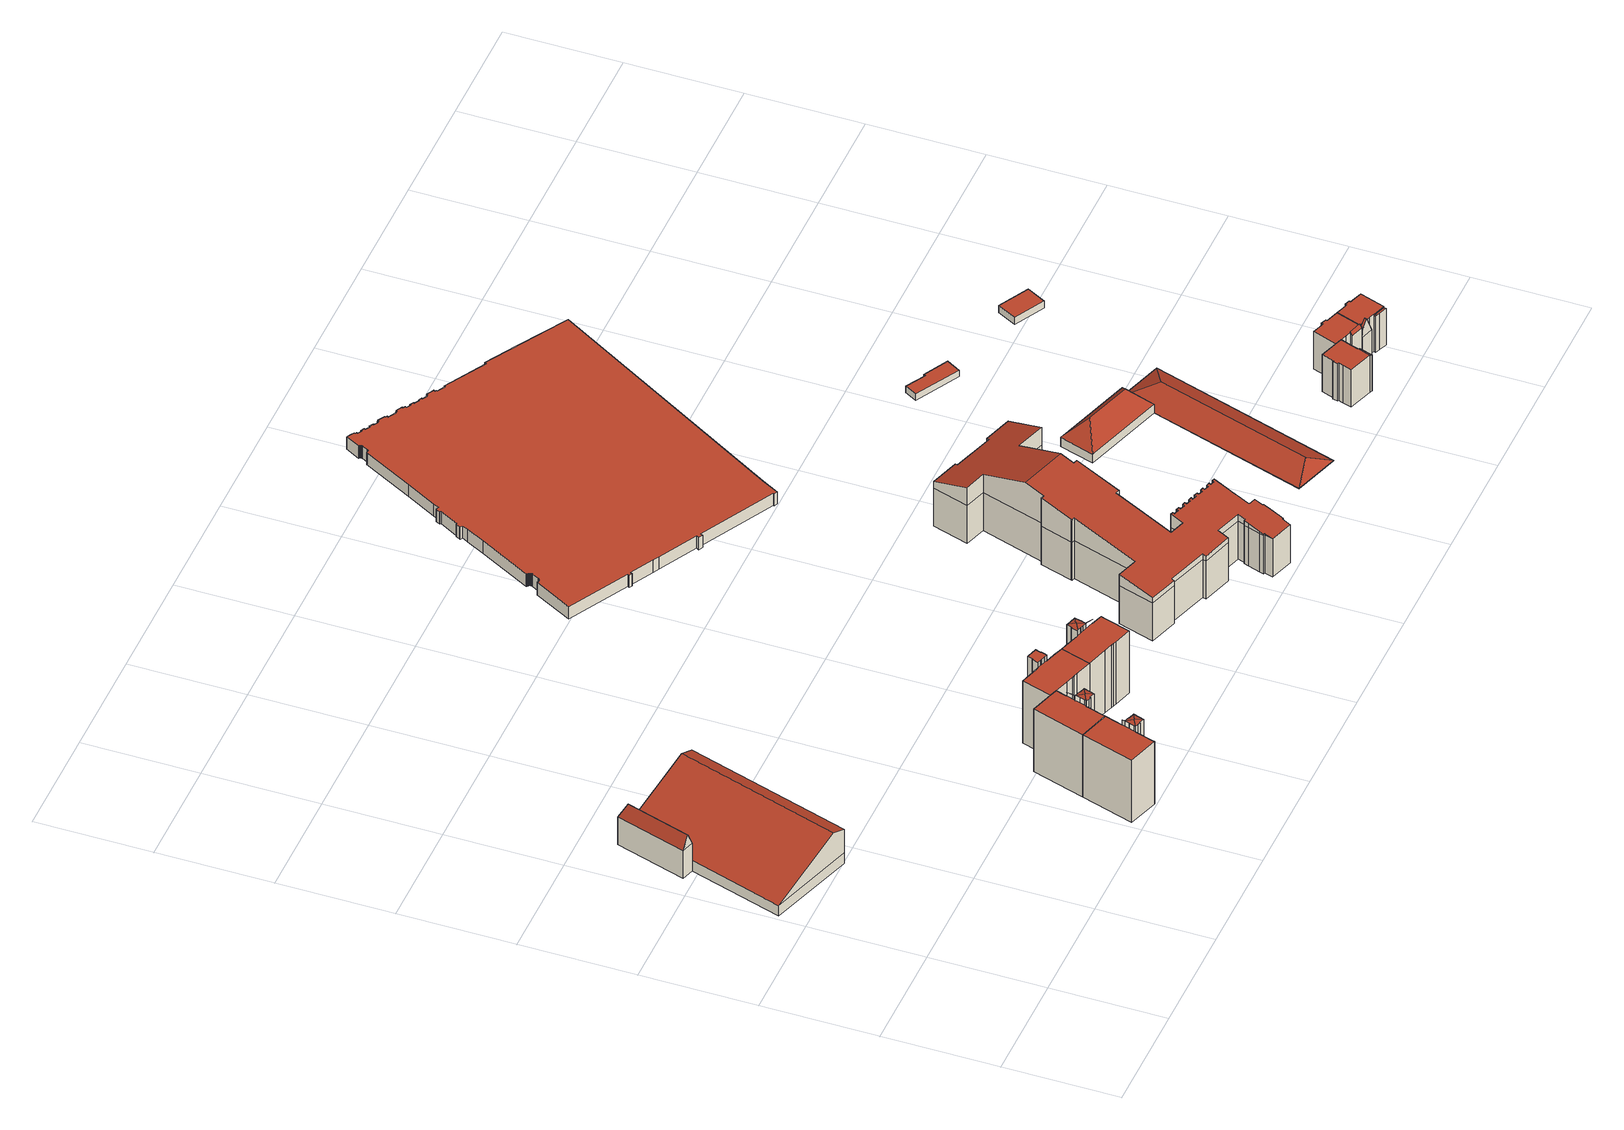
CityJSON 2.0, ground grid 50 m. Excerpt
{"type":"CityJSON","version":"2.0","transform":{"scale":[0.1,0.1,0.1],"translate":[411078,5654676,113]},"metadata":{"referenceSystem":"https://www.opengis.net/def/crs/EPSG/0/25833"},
"CityObjects":{
"building1":{"type":"Building","attributes":{"Gemeindeschluessel":14612000,"Geometrietyp2DReferenz":"3000","function":"31001_2000","roofType":"9999"},"children":["building1-1","building1-2"]},
"building1-1":{"type":"BuildingPart","attributes":{"Dachtyp_tdc":"tdcGableRoof","Dachneigung":22.84,"QualitaetDacherkennung":2,"Geometrietyp2DReferenz":"3000","measuredHeight":19.57,"roofType":"3100"},"parents":["building1"],"geometry":[{"type":"MultiSurface","lod":"2","boundaries":[[[0,1,2,3]],[[1,4,5,2]],[[6,7,8,9]],[[7,0,3,8]],[[10,11,12,13]],[[6,4,1,13,12]],[[7,11,10,0]],[[6,12,11,7]],[[0,10,13,1]],[[3,2,5,9,8]]],"semantics":{"surfaces":[{"type":"WallSurface"},{"type":"RoofSurface"},{"type":"GroundSurface"}],"values":[0,0,0,0,1,1,0,0,0,2]}}]},
"building1-2":{"type":"BuildingPart","attributes":{"Dachtyp_tdc":"tdcFreeFormRoof","Dachneigung":65.31,"QualitaetDacherkennung":4,"Geometrietyp2DReferenz":"3000","measuredHeight":20.06,"roofType":"5000"},"parents":["building1"],"geometry":[{"type":"MultiSurface","lod":"2","boundaries":[[[14,15,16,5,4]],[[15,17,18,16]],[[17,19,6,9,18]],[[20,19,17]],[[21,20,17,15]],[[21,15,14]],[[20,21,14,19]],[[5,16,18,9]]],"semantics":{"surfaces":[{"type":"WallSurface"},{"type":"RoofSurface"},{"type":"GroundSurface"}],"values":[0,0,0,1,1,0,1,2]}}]},
"building2":{"type":"Building","attributes":{"Gemeindeschluessel":14612000,"Geometrietyp2DReferenz":"3000","function":"31001_9998","roofType":"9999"},"children":["building2-1","building2-2"]},
"building2-1":{"type":"BuildingPart","attributes":{"Dachtyp_tdc":"tdcPolyFlatRoof","Dachneigung":0,"QualitaetDacherkennung":68,"Geometrietyp2DReferenz":"3000","measuredHeight":31.64,"roofType":"1000"},"parents":["building2"],"geometry":[{"type":"MultiSurface","lod":"2","boundaries":[[[22,23,24,25]],[[23,26,27,24]],[[28,29,30,31]],[[29,32,33,30]],[[32,34,35,33]],[[34,22,25,35]],[[34,32,29,28,36,26,23,22]],[[25,24,27,37,31,30,33,35]]],"semantics":{"surfaces":[{"type":"WallSurface"},{"type":"RoofSurface"},{"type":"GroundSurface"}],"values":[0,0,0,0,0,0,1,2]}}]},
"building2-2":{"type":"BuildingPart","attributes":{"Dachtyp_tdc":"tdcFreeFormRoof","Dachneigung":11.24,"QualitaetDacherkennung":19,"Geometrietyp2DReferenz":"3000","measuredHeight":34.91,"roofType":"5000"},"parents":["building2"],"geometry":[{"type":"MultiSurface","lod":"2","boundaries":[[[38,39,40,41]],[[42,38,41,43]],[[39,44,45,40]],[[44,46,47,45]],[[46,48,49,47]],[[48,50,51,49]],[[50,52,28,31,51]],[[52,50,48,46,44,53,54]],[[55,56,57,27,26]],[[56,42,43,57]],[[58,52,54]],[[44,39,53]],[[39,38,42,56,55,58,54,53]],[[43,41,40,45,47,49,51,31,37,27,57]]],"semantics":{"surfaces":[{"type":"WallSurface"},{"type":"RoofSurface"},{"type":"GroundSurface"}],"values":[0,0,0,0,0,0,0,1,0,0,1,1,1,2]}}]},
"building3":{"type":"Building","attributes":{"Gemeindeschluessel":14612000,"Geometrietyp2DReferenz":"3000","function":"31001_9998","roofType":"9999"},"children":["building3-1","building3-2"]},
"building3-1":{"type":"BuildingPart","attributes":{"Dachtyp_tdc":"tdcFreeFormRoof","Dachneigung":11.67,"QualitaetDacherkennung":17,"Geometrietyp2DReferenz":"3000","measuredHeight":34.88,"roofType":"5000"},"parents":["building3"],"geometry":[{"type":"MultiSurface","lod":"2","boundaries":[[[59,60,61,62,63,64,65,66]],[[64,67,65]],[[67,68,69,70,71,70,72,66,65]],[[73,74,75,76,77,78,79,80,81,82,83,84,83]],[[69,68,74,73]],[[68,67,75,74]],[[67,64,76,75]],[[64,63,77,76]],[[63,62,78,77]],[[62,61,79,78]],[[61,60,80,79]],[[60,59,85,81,80]],[[70,69,73,83]],[[72,59,66]]],"semantics":{"surfaces":[{"type":"RoofSurface"},{"type":"GroundSurface"},{"type":"WallSurface"}],"values":[0,0,0,1,2,2,2,2,2,2,2,2,2,0]}}]},
"building3-2":{"type":"BuildingPart","attributes":{"Dachtyp_tdc":"tdcPolyFlatRoof","Dachneigung":0,"QualitaetDacherkennung":62,"Geometrietyp2DReferenz":"3000","measuredHeight":31.57,"roofType":"1000"},"parents":["building3"],"geometry":[{"type":"MultiSurface","lod":"2","boundaries":[[[86,87,88,89]],[[87,90,91,88]],[[90,92,84,91]],[[93,94,95,80]],[[94,23,24,95]],[[23,22,25,24]],[[22,86,89,25]],[[22,23,94,93,85,96,97,92,90,87,86]],[[89,88,91,84,83,82,81,80,95,24,25]]],"semantics":{"surfaces":[{"type":"WallSurface"},{"type":"RoofSurface"},{"type":"GroundSurface"}],"values":[0,0,0,0,0,0,0,1,2]}}]},
"building4":{"type":"Building","attributes":{"Gemeindeschluessel":14612000,"Geometrietyp2DReferenz":"3000","function":"31001_9998","roofType":"9999"},"children":["building4-1","building4-2"]},
"building4-1":{"type":"BuildingPart","attributes":{"Dachtyp_tdc":"tdcPolyFlatRoof","Dachneigung":0,"QualitaetDacherkennung":53,"Geometrietyp2DReferenz":"3000","measuredHeight":31.64,"roofType":"1000"},"parents":["building4"],"geometry":[{"type":"MultiSurface","lod":"2","boundaries":[[[98,99,100,101]],[[99,102,103,100]],[[102,104,105,103]],[[104,106,107,105]],[[106,108,109,107]],[[110,111,112,113]],[[111,114,115,112]],[[114,116,117,115]],[[116,118,119,117]],[[118,120,121,119]],[[120,122,123,121]],[[122,98,101,123]],[[122,120,118,116,114,111,110,108,106,104,102,99,98]],[[101,100,103,105,107,109,113,112,115,117,119,121,123]]],"semantics":{"surfaces":[{"type":"WallSurface"},{"type":"RoofSurface"},{"type":"GroundSurface"}],"values":[0,0,0,0,0,0,0,0,0,0,0,0,1,2]}}]},
"building4-2":{"type":"BuildingPart","attributes":{"Dachtyp_tdc":"tdcPolyFlatRoof","Dachneigung":0,"QualitaetDacherkennung":30,"Geometrietyp2DReferenz":"3000","measuredHeight":34.64,"roofType":"1000"},"parents":["building4"],"geometry":[{"type":"MultiSurface","lod":"2","boundaries":[[[124,125,126,109,108]],[[125,127,128,126]],[[127,129,130,128]],[[129,131,132,130]],[[131,133,134,132]],[[133,135,136,134]],[[137,138,139,140]],[[138,141,110,113,139]],[[141,138,137,135,133,131,129,127,125,124]],[[109,126,128,130,132,134,136,140,139,113]],[[135,137,140,136]]],"semantics":{"surfaces":[{"type":"WallSurface"},{"type":"RoofSurface"},{"type":"GroundSurface"}],"values":[0,0,0,0,0,0,0,0,1,2,0]}}]},
"building5":{"type":"Building","attributes":{"Gemeindeschluessel":14612000,"Geometrietyp2DReferenz":"3000","function":"31001_9998","roofType":"9999"},"children":["building5-1","building5-2"]},
"building5-1":{"type":"BuildingPart","attributes":{"Dachtyp_tdc":"tdcFreeFormRoof","Dachneigung":11.95,"QualitaetDacherkennung":26,"Geometrietyp2DReferenz":"3000","measuredHeight":35.01,"roofType":"5000"},"parents":["building5"],"geometry":[{"type":"MultiSurface","lod":"2","boundaries":[[[142,143,144,145]],[[146,147,148]],[[149,150,151,152,153]],[[150,154,155,151]],[[154,156,157,155]],[[156,158,159,157]],[[158,160,161,159]],[[160,162,163,161]],[[162,164,165,163]],[[164,142,145,165]],[[160,158,156,166]],[[156,154,150,149,167,168,166]],[[167,169,168]],[[169,170,146,143,142,164,162,160,166,168]],[[145,144,148,171,172,173,152,151,155,157,159,161,163,165]]],"semantics":{"surfaces":[{"type":"WallSurface"},{"type":"RoofSurface"},{"type":"GroundSurface"}],"values":[0,0,0,0,0,0,0,0,0,0,1,1,1,1,2]}}]},
"building5-2":{"type":"BuildingPart","attributes":{"Dachtyp_tdc":"tdcPolyFlatRoof","Dachneigung":0,"QualitaetDacherkennung":48,"Geometrietyp2DReferenz":"3000","measuredHeight":31.64,"roofType":"1000"},"parents":["building5"],"geometry":[{"type":"MultiSurface","lod":"2","boundaries":[[[114,174,175,115]],[[174,153,152,175]],[[147,176,177,148]],[[176,178,179,177]],[[178,180,181,179]],[[180,182,183,181]],[[182,184,185,183]],[[184,186,187,185]],[[186,188,189,187]],[[188,116,117,189]],[[116,114,115,117]],[[116,188,186,184,182,180,178,176,147,190,191,192,153,174,114]],[[115,175,152,173,172,171,148,177,179,181,183,185,187,189,117]]],"semantics":{"surfaces":[{"type":"WallSurface"},{"type":"RoofSurface"},{"type":"GroundSurface"}],"values":[0,0,0,0,0,0,0,0,0,0,0,1,2]}}]},
"building6":{"type":"Building","attributes":{"name":"Hochschule für Technik und Wirtschaft Dresden","Dachtyp_tdc":"tdcFreeFormRoof","Gemeindeschluessel":14612000,"Dachneigung":10.9,"QualitaetDacherkennung":4,"Geometrietyp2DReferenz":"3000","measuredHeight":35.47,"function":"31001_3023","roofType":"5000"},"geometry":[{"type":"Solid","lod":"2","boundaries":[[[[193,194,195,196]],[[196,195,197,198]],[[198,197,199,200]],[[200,199,201,202,203]],[[204,205,206,207]],[[208,209,210,205,204]],[[207,206,211,212]],[[212,211,213,214]],[[214,213,215,216]],[[216,215,217,218]],[[218,217,219,220]],[[221,222,223,224]],[[224,223,225,226]],[[226,225,227,228]],[[228,227,229,230]],[[230,229,231,232]],[[220,219,233,234]],[[234,233,235,236]],[[236,235,222,221]],[[232,231,237,238]],[[238,237,239,240]],[[240,239,241,242]],[[242,241,243,244]],[[244,243,245,246]],[[246,245,247,248]],[[248,247,249,250]],[[250,249,251,252]],[[252,251,253,254]],[[254,253,255,256]],[[256,255,257,258]],[[258,257,259,260]],[[260,259,261,262]],[[262,261,263,264]],[[264,263,265,266]],[[266,265,267,268]],[[268,267,269,270]],[[270,269,271,272]],[[272,271,273,274]],[[274,273,275,276]],[[276,275,277,278]],[[278,277,279,280]],[[280,279,281,282]],[[282,281,283,284]],[[284,283,285,286]],[[286,285,287,288]],[[289,290,209,208]],[[291,292,290,289]],[[203,202,293,294]],[[294,293,295,296]],[[296,295,297,298]],[[298,297,299,300]],[[300,299,301,302]],[[302,301,303,304]],[[304,303,292,291]],[[305,306,307,308,309,310,311,312,313,314,315,316,317,318,319,320,321,322,323,324,325,326,327,328,329,330,331,332,333,334,335,336,337,338,339,340,341,342,343,344,345,346,347,348,349,350,351,352,353,354,355,356,357,358,359,360,361,362,363,364,365,366,367,368,369,370,371,372,373,374,375,376,377,378,379,380,381,382,383,384,385,386]],[[218,220,342,341]],[[220,234,343,342]],[[234,236,344,343]],[[236,221,345,344]],[[221,224,346,345]],[[224,226,347,346]],[[226,228,348,347]],[[228,230,349,348]],[[230,232,350,349]],[[232,238,351,350]],[[260,262,363,362]],[[262,264,364,363]],[[264,266,365,364]],[[266,268,366,365]],[[268,270,367,366]],[[270,272,368,367]],[[272,274,369,368]],[[274,276,370,369]],[[276,278,371,370]],[[278,280,372,371]],[[280,282,373,372]],[[282,284,374,373]],[[284,286,375,374]],[[286,288,376,375]],[[238,240,352,351]],[[240,242,353,352]],[[242,244,354,353]],[[244,246,355,354]],[[246,248,356,355]],[[248,250,357,356]],[[250,252,358,357]],[[252,254,359,358]],[[254,256,360,359]],[[256,258,361,360]],[[258,260,362,361]],[[288,387,377,376]],[[387,388,378,377]],[[388,389,379,378]],[[389,390,380,379]],[[390,391,381,380]],[[391,392,382,381]],[[392,393,383,382]],[[393,394,384,383]],[[394,395,385,384]],[[396,397,305,386]],[[292,303,301,299,297,295,293,202,201,210,209,290]],[[287,285,283,281,279,277,275,273,271,269,267,265,263,261,259,257,255,253,251,249,247,245,243,241,239,237,231,229,227,225,223,222,235,233,219,217,215,213,211,206,205,210,201,199,197,195,194,398,399,400,401,402,403,404,405,406,407,408,409,410,411,412,413,414,396,395,415,416,417,418,419,420,421,422]],[[288,287,422,387]],[[387,422,421,388]],[[388,421,420,389]],[[389,420,419,390]],[[390,419,418,391]],[[391,418,417,392]],[[392,417,416,393]],[[393,416,415,394]],[[394,415,395]],[[396,414,397]],[[397,414,413,423]],[[423,413,412,424]],[[424,412,411,425]],[[425,411,410,426]],[[426,410,409,427]],[[427,409,408,428]],[[428,408,407,429]],[[429,407,406,430]],[[430,406,405,431]],[[431,405,404,432]],[[432,404,403,433]],[[433,403,402,434]],[[434,402,401,435]],[[435,401,400,436]],[[436,400,399,437]],[[437,399,398,438]],[[438,398,194,193]],[[395,396,386,385]],[[397,423,306,305]],[[423,424,307,306]],[[424,425,308,307]],[[425,426,309,308]],[[426,427,310,309]],[[427,428,311,310]],[[428,429,312,311]],[[429,430,313,312]],[[430,431,314,313]],[[431,432,315,314]],[[432,433,316,315]],[[433,434,317,316]],[[434,435,318,317]],[[435,436,319,318]],[[436,437,320,319]],[[437,438,321,320]],[[438,193,322,321]],[[193,196,323,322]],[[196,198,324,323]],[[198,200,325,324]],[[200,203,326,325]],[[203,294,327,326]],[[294,296,328,327]],[[296,298,329,328]],[[298,300,330,329]],[[300,302,331,330]],[[302,304,332,331]],[[304,291,333,332]],[[291,289,334,333]],[[289,208,335,334]],[[208,204,336,335]],[[204,207,337,336]],[[207,212,338,337]],[[212,214,339,338]],[[214,216,340,339]],[[216,218,341,340]]]],"semantics":{"surfaces":[{"type":"WallSurface"},{"type":"GroundSurface"},{"type":"RoofSurface"}],"values":[[0,0,0,0,0,0,0,0,0,0,0,0,0,0,0,0,0,0,0,0,0,0,0,0,0,0,0,0,0,0,0,0,0,0,0,0,0,0,0,0,0,0,0,0,0,0,0,0,0,0,0,0,0,0,1,0,0,0,0,0,0,0,0,0,0,0,0,0,0,0,0,0,0,0,0,0,0,0,0,0,0,0,0,0,0,0,0,0,0,0,0,0,0,0,0,0,0,0,0,0,2,2,0,0,0,0,0,0,0,0,0,0,0,0,0,0,0,0,0,0,0,0,0,0,0,0,0,0,0,0,0,0,0,0,0,0,0,0,0,0,0,0,0,0,0,0,0,0,0,0,0,0,0,0,0,0,0,0,0,0,0,0,0,0,0,0]]}}]},
"building7":{"type":"Building","attributes":{"Dachtyp_tdc":"tdcPolyFlatRoof","Gemeindeschluessel":14612000,"Dachneigung":0,"QualitaetDacherkennung":48,"Geometrietyp2DReferenz":"3000","measuredHeight":6.25,"function":"31001_9998","roofType":"1000"},"geometry":[{"type":"Solid","lod":"2","boundaries":[[[[439,440,441,442]],[[440,443,444,441]],[[443,445,446,444]],[[445,447,448,446]],[[447,449,450,448]],[[449,451,452,450]],[[451,453,454,452]],[[453,455,456,454]],[[455,457,458,456]],[[457,459,460,458]],[[459,461,462,460]],[[461,463,464,462]],[[463,465,466,464]],[[465,467,468,466]],[[467,469,470,468]],[[469,471,472,470]],[[471,473,474,472]],[[473,475,476,474]],[[475,477,478,476]],[[477,479,480,478]],[[479,481,482,480]],[[481,483,484,482]],[[483,485,486,484]],[[485,487,488,486]],[[487,489,490,488]],[[489,491,492,490]],[[491,493,494,492]],[[493,495,496,494]],[[495,497,498,496]],[[497,499,500,498]],[[501,502,503,504]],[[502,505,506,503]],[[505,507,508,506]],[[507,509,510,508]],[[509,511,512,510]],[[511,513,514,512]],[[513,515,516,514]],[[515,517,518,516]],[[517,519,520,518]],[[519,521,522,520]],[[521,523,524,522]],[[523,525,526,524]],[[525,527,528,526]],[[527,529,530,528]],[[529,531,532,530]],[[531,533,534,532]],[[533,535,536,534]],[[535,537,538,536]],[[537,539,540,538]],[[539,541,542,540]],[[541,543,544,542]],[[543,545,546,544]],[[545,547,548,546]],[[547,549,550,548]],[[549,551,552,550]],[[551,553,554,552]],[[553,555,556,554]],[[555,557,558,556]],[[557,559,560,558]],[[559,561,562,560]],[[561,563,564,562]],[[563,565,566,564]],[[565,567,568,566]],[[567,569,570,568]],[[569,571,572,570]],[[571,573,574,572]],[[573,575,576,574]],[[575,577,578,576]],[[577,579,580,578]],[[579,581,582,580]],[[581,583,584,582]],[[583,585,586,584]],[[587,588,589,590]],[[588,591,592,589]],[[591,593,594,592]],[[593,595,596,594]],[[595,597,598,596]],[[597,599,600,598]],[[599,601,602,600]],[[601,603,604,602]],[[603,605,606,604]],[[605,607,608,606]],[[607,609,610,608]],[[609,611,612,610]],[[611,613,614,612]],[[613,615,616,614]],[[615,617,618,616]],[[617,619,620,618]],[[619,621,622,620]],[[621,623,624,622]],[[623,625,626,624]],[[625,627,628,626]],[[627,629,630,628]],[[629,631,632,630]],[[631,633,634,632]],[[633,635,636,634]],[[635,637,638,636]],[[637,639,640,638]],[[639,641,642,640]],[[641,643,644,642]],[[643,645,646,644]],[[645,647,648,646]],[[647,649,650,648]],[[649,651,652,650]],[[651,653,654,652]],[[653,655,656,654]],[[655,657,658,656]],[[657,659,660,658]],[[659,501,504,660]],[[499,661,662,500]],[[661,663,664,662]],[[663,665,666,664]],[[665,587,590,666]],[[667,668,669,670]],[[668,671,672,669]],[[671,673,674,672]],[[673,675,676,674]],[[675,677,678,676]],[[677,679,680,678]],[[679,681,682,680]],[[681,683,684,682]],[[683,685,686,684]],[[685,687,688,686]],[[687,689,690,688]],[[689,691,692,690]],[[691,693,694,692]],[[693,695,696,694]],[[695,697,698,696]],[[697,699,700,698]],[[699,701,702,700]],[[701,703,704,702]],[[703,705,706,704]],[[705,707,708,706]],[[707,709,710,708]],[[709,711,712,710]],[[711,713,714,712]],[[713,715,716,714]],[[715,439,442,716]],[[715,713,711,709,707,705,703,701,699,697,695,693,691,689,687,685,683,681,679,677,675,673,671,668,667,717,718,719,720,721,722,723,724,725,726,727,728,729,730,731,732,733,734,735,736,737,738,739,740,741,742,743,744,745,746,747,748,749,750,751,752,753,754,585,583,581,579,577,575,573,571,569,567,565,563,561,559,557,555,553,551,549,547,545,543,541,539,537,535,533,531,529,527,525,523,521,519,517,515,513,511,509,507,505,502,501,659,657,655,653,651,649,647,645,643,641,639,637,635,633,631,629,627,625,623,621,619,617,615,613,611,609,607,605,603,601,599,597,595,593,591,588,587,665,663,661,499,497,495,493,491,489,487,485,483,481,479,477,475,473,471,469,467,465,463,461,459,457,455,453,451,449,447,445,443,440,439]],[[442,441,444,446,448,450,452,454,456,458,460,462,464,466,468,470,472,474,476,478,480,482,484,486,488,490,492,494,496,498,500,662,664,666,590,589,592,594,596,598,600,602,604,606,608,610,612,614,616,618,620,622,624,626,628,630,632,634,636,638,640,642,644,646,648,650,652,654,656,658,660,504,503,506,508,510,512,514,516,518,520,522,524,526,528,530,532,534,536,538,540,542,544,546,548,550,552,554,556,558,560,562,564,566,568,570,572,574,576,578,580,582,584,586,755,756,757,758,759,760,761,762,763,764,765,766,767,768,769,770,771,772,773,774,775,776,777,778,779,780,781,782,783,784,785,786,787,788,789,790,791,792,670,669,672,674,676,678,680,682,684,686,688,690,692,694,696,698,700,702,704,706,708,710,712,714,716]],[[585,754,755,586]],[[754,753,756,755]],[[753,752,757,756]],[[752,751,758,757]],[[751,750,759,758]],[[750,749,760,759]],[[749,748,761,760]],[[748,747,762,761]],[[747,746,763,762]],[[746,745,764,763]],[[745,744,765,764]],[[744,743,766,765]],[[743,742,767,766]],[[742,741,768,767]],[[741,740,769,768]],[[740,739,770,769]],[[739,738,771,770]],[[738,737,772,771]],[[737,736,773,772]],[[736,735,774,773]],[[735,734,775,774]],[[734,733,776,775]],[[733,732,777,776]],[[732,731,778,777]],[[731,730,779,778]],[[730,729,780,779]],[[729,728,781,780]],[[727,726,783,782]],[[726,725,784,783]],[[725,724,785,784]],[[724,723,786,785]],[[723,722,787,786]],[[722,721,788,787]],[[721,720,789,788]],[[720,719,790,789]],[[719,718,791,790]],[[718,717,792,791]],[[717,667,670,792]],[[728,727,782,781]]]],"semantics":{"surfaces":[{"type":"WallSurface"},{"type":"RoofSurface"},{"type":"GroundSurface"}],"values":[[0,0,0,0,0,0,0,0,0,0,0,0,0,0,0,0,0,0,0,0,0,0,0,0,0,0,0,0,0,0,0,0,0,0,0,0,0,0,0,0,0,0,0,0,0,0,0,0,0,0,0,0,0,0,0,0,0,0,0,0,0,0,0,0,0,0,0,0,0,0,0,0,0,0,0,0,0,0,0,0,0,0,0,0,0,0,0,0,0,0,0,0,0,0,0,0,0,0,0,0,0,0,0,0,0,0,0,0,0,0,0,0,0,0,0,0,0,0,0,0,0,0,0,0,0,0,0,0,0,0,0,0,0,0,0,0,0,0,1,2,0,0,0,0,0,0,0,0,0,0,0,0,0,0,0,0,0,0,0,0,0,0,0,0,0,0,0,0,0,0,0,0,0,0,0,0,0,0,0]]}}]},
"building8":{"type":"Building","attributes":{"name":"Hochschule für Technik und Wirtschaft Dresden","Gemeindeschluessel":14612000,"Geometrietyp2DReferenz":"3000","function":"31001_3023","roofType":"9999"},"children":["building8-1","building8-2"]},
"building8-1":{"type":"BuildingPart","attributes":{"Dachtyp_tdc":"tdcFreeFormRoof","Dachneigung":48.19,"QualitaetDacherkennung":2,"Geometrietyp2DReferenz":"3000","measuredHeight":13.25,"roofType":"5000"},"parents":["building8"],"geometry":[{"type":"MultiSurface","lod":"2","boundaries":[[[793,794,795,796]],[[793,796,797]],[[794,793,797,798]],[[794,798,795]],[[799,800,801,802]],[[796,795,803,802,801]],[[798,797,800,799,804]],[[797,796,801,800]]],"semantics":{"surfaces":[{"type":"RoofSurface"},{"type":"GroundSurface"},{"type":"WallSurface"}],"values":[0,0,0,0,1,2,2,2]}}]},
"building8-2":{"type":"BuildingPart","attributes":{"Dachtyp_tdc":"tdcFreeFormRoof","Dachneigung":28.65,"QualitaetDacherkennung":5,"Geometrietyp2DReferenz":"3000","measuredHeight":5.97,"roofType":"5000"},"parents":["building8"],"geometry":[{"type":"MultiSurface","lod":"2","boundaries":[[[805,806,807,808]],[[806,804,799,807]],[[803,809,810,802]],[[809,805,808,810]],[[811,812,803,804,806]],[[811,806,805]],[[812,811,805,809]],[[812,809,803]],[[808,807,799,802,810]]],"semantics":{"surfaces":[{"type":"WallSurface"},{"type":"RoofSurface"},{"type":"GroundSurface"}],"values":[0,0,0,0,1,1,1,1,2]}}]},
"building9":{"type":"Building","attributes":{"Dachtyp_tdc":"tdcPolyFlatRoof","Gemeindeschluessel":14612000,"Dachneigung":0,"QualitaetDacherkennung":86,"Geometrietyp2DReferenz":"3000","measuredHeight":3.23,"function":"31001_2000","roofType":"1000"},"geometry":[{"type":"Solid","lod":"2","boundaries":[[[[813,814,815,816]],[[814,817,818,815]],[[817,819,820,818]],[[819,821,822,820]],[[821,823,824,822]],[[823,813,816,824]],[[823,821,819,817,814,813]],[[816,815,818,820,822,824]]]],"semantics":{"surfaces":[{"type":"WallSurface"},{"type":"RoofSurface"},{"type":"GroundSurface"}],"values":[[0,0,0,0,0,0,1,2]]}}]},
"building10":{"type":"Building","attributes":{"Gemeindeschluessel":14612000,"Geometrietyp2DReferenz":"3000","function":"31001_9998","roofType":"9999"},"children":["building10-1","building10-2"]},
"building10-1":{"type":"BuildingPart","attributes":{"Dachtyp_tdc":"tdcPolyFlatRoof","Dachneigung":0,"QualitaetDacherkennung":80,"Geometrietyp2DReferenz":"3000","measuredHeight":18.89,"roofType":"1000"},"parents":["building10"],"geometry":[{"type":"MultiSurface","lod":"2","boundaries":[[[825,826,827]],[[825,828,829,826]],[[828,830,831,829]],[[830,832,833,831]],[[832,834,835,833]],[[834,836,837,835]],[[836,838,839,837]],[[838,840,841,839]],[[840,842,843,841]],[[842,844,845,843]],[[844,846,847,845]],[[846,848,849,850,847]],[[848,846,844,842,840,838,836,834,832,830,828,825]],[[826,829,831,833,835,837,839,841,843,845,847,850]]],"semantics":{"surfaces":[{"type":"WallSurface"},{"type":"RoofSurface"},{"type":"GroundSurface"}],"values":[0,0,0,0,0,0,0,0,0,0,0,0,1,2]}}]},
"building10-2":{"type":"BuildingPart","attributes":{"Dachtyp_tdc":"tdcPolyFlatRoof","Dachneigung":0,"QualitaetDacherkennung":34,"Geometrietyp2DReferenz":"3000","measuredHeight":18.38,"roofType":"1000"},"parents":["building10"],"geometry":[{"type":"MultiSurface","lod":"2","boundaries":[[[851,852,853,854]],[[852,827,826,853]],[[849,851,854,850]],[[849,827,852,851]],[[854,853,826,850]]],"semantics":{"surfaces":[{"type":"WallSurface"},{"type":"RoofSurface"},{"type":"GroundSurface"}],"values":[0,0,0,1,2]}}]},
"building11":{"type":"Building","attributes":{"Gemeindeschluessel":14612000,"Geometrietyp2DReferenz":"3000","function":"31001_9998","roofType":"9999"},"children":["building11-1","building11-2"]},
"building11-1":{"type":"BuildingPart","attributes":{"Dachtyp_tdc":"tdcPolyFlatRoof","Dachneigung":50.87,"QualitaetDacherkennung":17,"Geometrietyp2DReferenz":"3000","measuredHeight":19.39,"roofType":"2100"},"parents":["building11"],"geometry":[{"type":"MultiSurface","lod":"2","boundaries":[[[855,856,857,858,859]],[[860,861,862,863,864]],[[861,855,859,862]],[[861,860,856,855]],[[859,858,863,862]]],"semantics":{"surfaces":[{"type":"WallSurface"},{"type":"RoofSurface"},{"type":"GroundSurface"}],"values":[0,0,0,1,2]}}]},
"building11-2":{"type":"BuildingPart","attributes":{"Dachtyp_tdc":"tdcPolyFlatRoof","Dachneigung":0,"QualitaetDacherkennung":70,"Geometrietyp2DReferenz":"3000","measuredHeight":18.86,"roofType":"1000"},"parents":["building11"],"geometry":[{"type":"MultiSurface","lod":"2","boundaries":[[[857,865,866,858]],[[865,867,868,866]],[[867,869,870,868]],[[869,871,872,870]],[[871,873,874,872]],[[873,875,876,874]],[[875,877,878,876]],[[877,879,880,878]],[[879,881,882,880]],[[881,883,884,882]],[[883,864,863,884]],[[883,881,879,877,875,873,871,869,867,865,857,864]],[[863,858,866,868,870,872,874,876,878,880,882,884]]],"semantics":{"surfaces":[{"type":"WallSurface"},{"type":"RoofSurface"},{"type":"GroundSurface"}],"values":[0,0,0,0,0,0,0,0,0,0,0,1,2]}}]},
"building12":{"type":"Building","attributes":{"Gemeindeschluessel":14612000,"Geometrietyp2DReferenz":"3000","function":"31001_9998","roofType":"9999"},"children":["building12-1","building12-2","building12-3"]},
"building12-1":{"type":"BuildingPart","attributes":{"Dachtyp_tdc":"tdcFreeFormRoof","Dachneigung":20.69,"QualitaetDacherkennung":18,"Geometrietyp2DReferenz":"3000","measuredHeight":18.64,"roofType":"5000"},"parents":["building12"],"geometry":[{"type":"MultiSurface","lod":"2","boundaries":[[[885,886,887,888]],[[886,889,890,887]],[[889,891,892,890]],[[893,885,888,894]],[[891,889,895]],[[889,886,885,896,895]],[[885,893,896]],[[893,891,895,896]],[[888,887,890,892,894]]],"semantics":{"surfaces":[{"type":"WallSurface"},{"type":"RoofSurface"},{"type":"GroundSurface"}],"values":[0,0,0,0,1,1,1,1,2]}}]},
"building12-2":{"type":"BuildingPart","attributes":{"Dachtyp_tdc":"tdcGableRoof","Dachneigung":68.33,"QualitaetDacherkennung":3,"Geometrietyp2DReferenz":"3000","measuredHeight":20.56,"roofType":"3100"},"parents":["building12"],"geometry":[{"type":"MultiSurface","lod":"2","boundaries":[[[897,898,862,899]],[[898,900,863,862]],[[901,897,899,902]],[[897,901,903,904,905]],[[906,907,905,904,908]],[[898,907,906,900]],[[897,905,907,898]],[[899,862,863,902]]],"semantics":{"surfaces":[{"type":"WallSurface"},{"type":"RoofSurface"},{"type":"GroundSurface"}],"values":[0,0,0,1,1,0,0,2]}}]},
"building12-3":{"type":"BuildingPart","attributes":{"Dachtyp_tdc":"tdcPolyFlatRoof","Dachneigung":0,"QualitaetDacherkennung":71,"Geometrietyp2DReferenz":"3000","measuredHeight":18.89,"roofType":"1000"},"parents":["building12"],"geometry":[{"type":"MultiSurface","lod":"2","boundaries":[[[909,910,901,902,892,891]],[[864,883,884,863,900,906]],[[883,911,912,884]],[[911,913,914,912]],[[913,915,916,914]],[[915,917,918,916]],[[917,919,920,918]],[[919,921,922,920]],[[921,923,894,922]],[[921,919,917,915,913,911,883,864,908,903,910,909,923]],[[892,902,863,884,912,914,916,918,920,922,894]]],"semantics":{"surfaces":[{"type":"WallSurface"},{"type":"RoofSurface"},{"type":"GroundSurface"}],"values":[0,0,0,0,0,0,0,0,0,1,2]}}]},
"building13":{"type":"Building","attributes":{"Dachtyp_tdc":"tdcPolyFlatRoof","Gemeindeschluessel":14612000,"Dachneigung":0,"QualitaetDacherkennung":80,"Geometrietyp2DReferenz":"3000","measuredHeight":3.61,"function":"31001_2000","roofType":"1000"},"geometry":[{"type":"Solid","lod":"2","boundaries":[[[[924,925,926,927]],[[925,928,929,926]],[[928,930,931,929]],[[930,924,927,931]],[[930,928,925,924]],[[927,926,929,931]]]],"semantics":{"surfaces":[{"type":"WallSurface"},{"type":"RoofSurface"},{"type":"GroundSurface"}],"values":[[0,0,0,0,1,2]]}}]}
},
"vertices":[
[392,993,74],[10,1114,74],[10,1114,21],[392,993,21],[138,1522,74],[138,1522,21],[235,1830,74],[617,1709,74],[617,1709,21],[235,1830,21],[392,993,194],[617,1709,194],[557,1728,217],[332,1012,217],
[138,1522,160],[84,1539,160],[84,1539,21],[181,1846,160],[181,1846,21],[235,1830,160],[199,1811,222],[111,1530,222],
[1095,280,331],[1230,239,331],[1230,239,15],[1095,280,15],[1205,160,331],[1205,160,15],[1185,97,331],[1164,28,331],[1164,28,15],[1185,97,15],[1158,8,331],[1158,8,15],[1023,49,331],[1023,49,15],[1200,145,331],[1200,145,15],
[1226,137,359],[1250,130,359],[1250,130,15],[1226,137,15],[1227,140,358],[1227,140,15],[1235,82,359],[1235,82,15],[1212,90,359],[1212,90,15],[1211,88,359],[1211,88,15],[1200,92,359],[1200,92,15],[1185,97,359],[1218,113,364],[1217,114,364],[1205,160,356],[1202,149,358],[1202,149,15],[1200,145,359],
[1258,330,359],[1257,327,358],[1271,322,358],[1282,319,358],[1283,322,359],[1306,314,359],[1290,345,364],[1289,346,364],[1321,362,359],[1298,369,359],[1299,372,358],[1274,380,358],[1286,421,349],[1273,377,359],[1299,372,15],[1298,369,15],[1321,362,15],[1306,314,15],[1283,322,15],[1282,319,15],[1271,322,15],[1257,327,15],[1258,330,15],[1273,377,15],[1274,380,15],[1286,421,15],[1258,330,331],
[1168,512,331],[1269,481,331],[1269,481,15],[1168,512,15],[1302,470,331],[1302,470,15],[1286,421,331],[1257,327,331],[1236,260,331],[1236,260,15],[1273,377,331],[1274,380,331],
[1363,451,330],[1302,470,330],[1302,470,14],[1363,451,14],[1269,481,330],[1269,481,14],[1310,612,330],[1310,612,14],[1349,600,330],[1349,600,14],[1401,584,330],[1401,584,14],[1454,568,330],[1498,554,330],[1498,554,14],[1454,568,14],[1541,540,330],[1541,540,14],[1500,409,330],[1500,409,14],[1426,432,330],[1426,432,14],[1410,437,330],[1410,437,14],[1399,440,330],[1399,440,14],
[1401,584,360],[1409,610,360],[1409,610,14],[1411,610,360],[1411,610,14],[1419,634,360],[1419,634,14],[1423,633,360],[1423,633,14],[1467,619,360],[1467,619,14],[1460,595,360],[1460,595,14],[1462,594,360],[1458,581,360],[1458,581,14],[1462,594,14],[1454,568,360],
[1688,508,358],[1685,496,358],[1685,496,14],[1688,508,14],[1726,483,349],[1726,483,330],[1726,483,14],[1631,512,358],[1639,538,358],[1639,538,14],[1631,512,14],[1631,512,330],[1642,537,359],[1642,537,14],[1649,561,359],[1649,561,14],[1652,560,359],[1652,560,14],[1697,546,359],[1697,546,14],[1690,522,359],[1690,522,14],[1692,521,358],[1692,521,14],[1666,530,364],[1634,511,359],[1665,528,364],[1682,496,359],[1684,496,358],[1684,496,14],[1682,496,14],[1634,511,14],
[1580,528,330],[1580,528,14],[1774,468,330],[1774,468,14],[1766,441,330],[1766,441,14],[1733,336,330],[1733,336,14],[1655,360,330],[1655,360,14],[1641,365,330],[1641,365,14],[1631,368,330],[1631,368,14],[1592,380,330],[1592,380,14],[1684,496,330],[1682,496,330],[1634,511,330],
[2275,782,206],[2275,782,319],[2277,787,320],[2277,787,206],[2322,927,349],[2322,927,206],[2336,922,349],[2336,922,206],[2364,1011,367],[2427,1208,296],[2427,1208,206],[2555,884,206],[2555,884,354],[2573,878,354],[2573,878,206],[2637,1141,206],[2637,1141,296],[2574,945,367],[2509,678,314],[2509,678,206],[2491,684,314],[2491,684,206],[2408,425,262],[2408,425,206],[2476,403,261],[2476,403,206],[2495,460,273],[2495,460,206],[2526,442,206],[2526,442,272],[2528,450,273],[2528,450,206],[2543,445,273],[2543,445,206],[2541,437,272],[2541,437,206],[2561,430,272],[2561,430,206],[2564,438,273],[2564,438,206],[2508,456,273],[2508,456,206],[2506,448,272],[2506,448,206],[2578,434,273],[2578,434,206],[2576,426,272],[2576,426,206],[2597,419,272],[2597,419,206],[2599,427,273],[2599,427,206],[2614,422,273],[2614,422,206],[2611,414,272],[2611,414,206],[2631,408,271],[2631,408,206],[2634,416,273],[2634,416,206],[2648,411,273],[2648,411,206],[2646,403,271],[2646,403,206],[2667,396,271],[2667,396,206],[2670,404,273],[2670,404,206],[2683,400,273],[2683,400,206],[2681,392,271],[2681,392,206],[2702,385,271],[2702,385,206],[2704,393,273],[2704,393,206],[2719,389,273],[2719,389,206],[2716,381,271],[2716,381,206],[2735,375,271],[2735,375,206],[2738,383,273],[2738,383,206],[2750,379,273],[2750,379,206],[2748,372,272],[2748,372,206],[2747,373,272],[2747,373,206],[2727,310,259],[2727,310,206],[2724,301,257],[2724,301,206],[2716,277,252],[2716,277,206],[2768,1099,206],[2768,1099,296],[2818,1257,206],[2818,1257,239],[2332,1238,295],[2332,1238,206],[2382,1396,238],[2382,1396,206],[2509,1355,238],[2509,1355,206],[2505,1343,243],[2505,1343,206],[2687,1284,243],[2687,1284,206],[2692,1297,238],[2692,1297,206],[2584,106,12],[2579,108,12],[2585,127,12],[2602,179,12],[2608,200,12],[2613,198,12],[2624,232,12],[2507,269,12],[2491,220,12],[2360,262,12],[2364,277,12],[2184,335,12],[2180,323,12],[2054,364,12],[2104,521,12],[2198,491,12],[2289,778,12],[2275,782,12],[2277,787,12],[2322,927,12],[2336,922,12],[2427,1208,12],[2332,1238,12],[2382,1396,12],[2509,1355,12],[2505,1343,12],[2687,1284,12],[2692,1297,12],[2818,1257,12],[2768,1099,12],[2637,1141,12],[2555,884,12],[2573,878,12],[2509,678,12],[2491,684,12],[2408,425,12],[2476,403,12],[2495,460,12],[2508,456,12],[2506,448,12],[2526,442,12],[2528,450,12],[2543,445,12],[2541,437,12],[2561,430,12],[2564,438,12],[2578,434,12],[2576,426,12],[2597,419,12],[2599,427,12],[2614,422,12],[2611,414,12],[2631,408,12],[2634,416,12],[2648,411,12],[2646,403,12],[2667,396,12],[2670,404,12],[2683,400,12],[2681,392,12],[2702,385,12],[2704,393,12],[2719,389,12],[2716,381,12],[2735,375,12],[2738,383,12],[2750,379,12],[2748,372,12],[2747,373,12],[2727,310,12],[2724,301,12],[2716,277,12],[2696,214,12],[2729,204,12],[2717,166,12],[2721,164,12],[2715,143,12],[2699,92,12],[2692,72,12],[2688,74,12],[2676,36,12],[2573,70,12],[2696,214,206],[2729,204,206],[2717,166,206],[2721,164,206],[2715,143,206],[2699,92,206],[2692,72,206],[2688,74,206],[2676,36,206],[2573,70,206],[2584,106,206],[2289,778,319],[2198,491,261],[2104,521,261],[2054,364,230],[2180,323,230],[2184,335,232],[2364,277,232],[2360,262,229],[2491,220,229],[2507,269,239],[2624,232,239],[2613,198,232],[2608,200,232],[2602,179,228],[2585,127,217],[2579,108,213],[2584,106,213],[2688,74,213],[2692,72,213],[2699,92,217],[2715,143,228],[2721,164,232],[2717,166,232],[2729,204,240],[2696,214,240],[2579,108,206],[2585,127,206],[2602,179,206],[2608,200,206],[2613,198,206],[2624,232,206],[2507,269,206],[2491,220,206],[2360,262,206],[2364,277,206],[2184,335,206],[2180,323,206],[2054,364,206],[2104,521,206],[2198,491,206],[2289,778,206],
[2024,3650,71],[2021,3646,71],[2021,3646,9],[2024,3650,9],[2029,3641,71],[2029,3641,9],[2026,3637,71],[2026,3637,9],[2044,3627,71],[2044,3627,9],[2046,3631,71],[2046,3631,9],[2061,3623,71],[2061,3623,9],[2059,3618,71],[2059,3618,9],[2079,3606,71],[2079,3606,9],[2081,3610,71],[2081,3610,9],[2097,3601,71],[2097,3601,9],[2095,3598,71],[2095,3598,9],[2115,3586,71],[2115,3586,9],[2117,3591,71],[2117,3591,9],[2123,3587,71],[2123,3587,9],[2127,3593,71],[2127,3593,9],[2157,3575,71],[2157,3575,9],[2155,3572,71],[2155,3572,9],[2161,3568,71],[2161,3568,9],[2158,3562,71],[2158,3562,9],[2193,3542,71],[2193,3542,9],[2195,3546,71],[2195,3546,9],[2202,3542,71],[2202,3542,9],[2206,3548,71],[2206,3548,9],[2232,3533,71],[2232,3533,9],[2230,3529,71],[2230,3529,9],[2240,3523,71],[2240,3523,9],[2237,3517,71],[2237,3517,9],[2254,3507,71],[2254,3507,9],[2257,3511,71],[2257,3511,9],[2273,3502,71],[2273,3502,9],[1461,2672,71],[1462,2672,71],[1462,2672,9],[1461,2672,9],[1463,2671,71],[1463,2671,9],[1464,2671,71],[1464,2671,9],[1465,2671,71],[1465,2671,9],[1466,2671,71],[1466,2671,9],[1467,2671,71],[1467,2671,9],[1469,2671,71],[1469,2671,9],[1470,2671,71],[1470,2671,9],[1471,2671,71],[1471,2671,9],[1472,2672,71],[1472,2672,9],[1473,2672,71],[1473,2672,9],[1474,2673,71],[1474,2673,9],[1475,2674,71],[1475,2674,9],[1476,2675,71],[1476,2675,9],[1477,2676,71],[1477,2676,9],[1477,2677,71],[1477,2677,9],[1478,2677,71],[1478,2677,9],[1478,2678,71],[1478,2678,9],[1478,2679,71],[1478,2679,9],[1494,2707,71],[1494,2707,9],[1495,2708,71],[1495,2708,9],[1495,2709,71],[1495,2709,9],[1496,2710,71],[1496,2710,9],[1496,2711,71],[1496,2711,9],[1496,2712,71],[1496,2712,9],[1496,2713,71],[1496,2713,9],[1496,2714,71],[1496,2714,9],[1496,2715,71],[1496,2715,9],[1496,2716,71],[1496,2716,9],[1496,2717,71],[1496,2717,9],[1496,2718,71],[1496,2718,9],[1495,2719,71],[1495,2719,9],[1495,2721,71],[1495,2721,9],[1494,2721,71],[1494,2721,9],[1494,2722,71],[1494,2722,9],[1493,2723,71],[1493,2723,9],[1493,2724,71],[1493,2724,9],[1492,2724,71],[1492,2724,9],[1491,2725,71],[1491,2725,9],[1490,2726,71],[1490,2726,9],[1489,2726,71],[1489,2726,9],[1488,2727,71],[1488,2727,9],[2309,3482,71],[2306,3478,71],[2306,3478,9],[2309,3482,9],[2327,3466,71],[2327,3466,9],[2330,3470,71],[2330,3470,9],[2335,3467,71],[2335,3467,9],[2338,3473,71],[2338,3473,9],[2359,3461,71],[2359,3461,9],[2369,3455,71],[2369,3455,9],[2365,3449,71],[2365,3449,9],[2372,3446,71],[2372,3446,9],[2369,3442,71],[2369,3442,9],[2404,3422,71],[2404,3422,9],[2407,3428,71],[2407,3428,9],[2588,3324,71],[2588,3324,9],[2592,3332,71],[2592,3332,9],[2730,3251,71],[2730,3251,9],[2946,3125,71],[2946,3125,9],[2327,2079,71],[2327,2079,9],[2288,2005,71],[2288,2005,9],[2273,2012,71],[2273,2012,9],[2275,2016,71],[2275,2016,9],[1951,2191,71],[1951,2191,9],[1945,2180,71],[1945,2180,9],[1927,2190,71],[1927,2190,9],[1933,2201,71],[1933,2201,9],[1767,2290,71],[1767,2290,9],[1740,2304,71],[1740,2304,9],[1639,2359,71],[1639,2359,9],[1636,2352,71],[1636,2352,9],[1622,2359,71],[1622,2359,9],[1626,2366,71],[1626,2366,9],[1365,2508,71],[1365,2508,9],[1454,2673,71],[1454,2673,9],[1457,2671,71],[1457,2671,9],[1458,2674,71],[1458,2674,9],[1459,2673,71],[1459,2673,9],[1460,2673,71],[1460,2673,9],[2270,3498,71],[2270,3498,9],[2292,3485,71],[2292,3485,9],[2295,3490,71],[2295,3490,9],[1948,3565,71],[1949,3566,71],[1949,3566,9],[1948,3565,9],[1949,3567,71],[1949,3567,9],[1961,3591,71],[1961,3591,9],[1962,3592,71],[1962,3592,9],[1962,3593,71],[1962,3593,9],[1963,3593,71],[1963,3593,9],[1963,3594,71],[1963,3594,9],[1963,3595,71],[1963,3595,9],[1963,3596,71],[1963,3596,9],[1963,3597,71],[1963,3597,9],[1963,3598,71],[1963,3598,9],[1963,3599,71],[1963,3599,9],[1963,3600,71],[1963,3600,9],[1962,3601,71],[1962,3601,9],[1962,3602,71],[1962,3602,9],[1961,3602,71],[1961,3602,9],[1961,3603,71],[1961,3603,9],[1960,3604,71],[1960,3604,9],[1959,3604,71],[1959,3604,9],[1959,3605,71],[1959,3605,9],[1958,3605,71],[1958,3605,9],[1957,3605,71],[1957,3605,9],[1991,3669,71],[1991,3669,9],[2009,3659,71],[2009,3659,9],[1947,3564,71],[1946,3563,71],[1945,3563,71],[1944,3562,71],[1943,3562,71],[1942,3561,71],[1941,3561,71],[1940,3561,71],[1939,3561,71],[1938,3561,71],[1937,3562,71],[1936,3562,71],[1935,3562,71],[1935,3563,71],[1934,3563,71],[1816,3344,71],[1744,3213,71],[1730,3188,71],[1720,3193,71],[1719,3191,71],[1717,3192,71],[1707,3174,71],[1710,3173,71],[1709,3172,71],[1712,3170,71],[1667,3088,71],[1665,3089,71],[1664,3088,71],[1662,3089,71],[1652,3071,71],[1654,3070,71],[1653,3068,71],[1663,3063,71],[1649,3036,71],[1607,2956,71],[1486,2730,71],[1488,2729,71],[1487,2727,71],[1487,2727,9],[1488,2729,9],[1486,2730,9],[1607,2956,9],[1649,3036,9],[1663,3063,9],[1653,3068,9],[1654,3070,9],[1652,3071,9],[1662,3089,9],[1664,3088,9],[1665,3089,9],[1667,3088,9],[1712,3170,9],[1709,3172,9],[1710,3173,9],[1707,3174,9],[1717,3192,9],[1719,3191,9],[1720,3193,9],[1730,3188,9],[1744,3213,9],[1816,3344,9],[1934,3563,9],[1935,3563,9],[1935,3562,9],[1936,3562,9],[1937,3562,9],[1938,3561,9],[1939,3561,9],[1940,3561,9],[1941,3561,9],[1942,3561,9],[1943,3562,9],[1944,3562,9],[1945,3563,9],[1946,3563,9],[1947,3564,9],
[3041,1007,152],[3251,940,152],[3351,992,63],[2990,1107,63],[2942,955,63],[3303,841,63],[3303,841,19],[2942,955,19],[2990,1107,19],[3351,992,19],[3351,992,21],[3303,841,21],
[3289,95,21],[3087,159,21],[3087,159,19],[3289,95,19],[3553,928,21],[3553,928,19],[3204,177,79],[3420,859,79],
[3041,1725,51],[3070,1778,51],[3070,1778,19],[3041,1725,19],[3157,1730,51],[3157,1730,19],[3161,1738,51],[3161,1738,19],[3266,1681,51],[3266,1681,19],[3232,1620,51],[3232,1620,19],
[3716,111,208],[3716,111,19],[3716,111,202],[3610,147,208],[3610,147,19],[3623,186,208],[3623,186,19],[3630,207,208],[3630,207,19],[3624,209,208],[3624,209,19],[3631,231,208],[3631,231,19],[3637,229,208],[3637,229,19],[3656,284,208],[3656,284,19],[3733,259,208],[3733,259,19],[3763,248,208],[3763,248,19],[3744,194,208],[3744,194,19],[3736,170,208],[3736,170,202],[3736,170,19],
[3748,165,202],[3728,107,202],[3728,107,19],[3748,165,19],
[3810,221,198],[3814,231,211],[3814,231,207],[3814,231,18],[3810,221,18],[3870,213,212],[3867,202,198],[3867,202,18],[3870,213,18],[3870,213,207],
[3793,238,207],[3793,238,18],[3763,248,207],[3763,248,18],[3733,259,207],[3733,259,18],[3770,365,207],[3770,365,18],[3805,354,207],[3805,354,18],[3825,347,207],[3825,347,18],[3828,355,207],[3828,355,18],[3852,346,207],[3852,346,18],[3850,340,207],[3850,340,18],[3907,321,207],[3907,321,18],
[4003,156,202],[3967,169,202],[3967,169,18],[4003,156,18],[3946,176,202],[3946,176,18],[3949,186,202],[3949,186,18],[4007,167,202],[4007,167,18],[3953,179,204],[4003,163,204],
[3923,183,148],[3867,202,148],[3923,183,18],[3870,213,148],[3926,194,148],[3926,194,18],[3904,201,207],[3898,204,224],[3894,193,224],[3870,213,183],[3867,202,183],[3887,207,207],
[3949,186,207],[3926,194,207],[3942,310,207],[3942,310,18],[3963,303,207],[3963,303,18],[3965,310,207],[3965,310,18],[3989,302,207],[3989,302,18],[3987,295,207],[3987,295,18],[4044,276,207],[4044,276,18],[4007,167,207],
[3773,1544,54],[3728,1461,54],[3728,1461,18],[3773,1544,18],[3597,1532,54],[3597,1532,18],[3642,1615,54],[3642,1615,18]
]}
